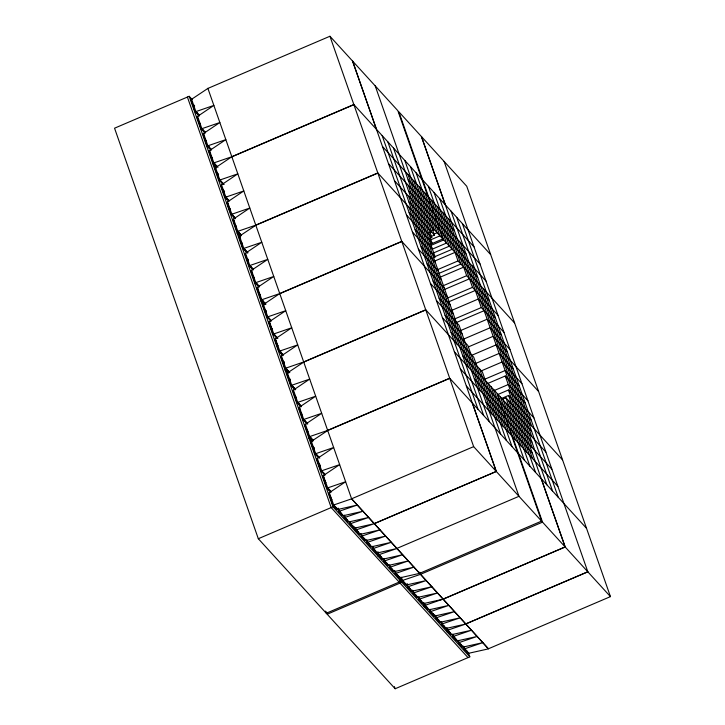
<?xml version="1.0" encoding="UTF-8"?>
<svg xmlns="http://www.w3.org/2000/svg" width="725" height="725" viewBox="0 0 725 725"><rect width="100%" height="100%" fill="white"/><g stroke="black" fill="none" stroke-linecap="round" stroke-linejoin="round"><path stroke-width="1.09" d="M430.378 244.271L442.785 238.96L397.862 110.717L329.938 36.25L207.912 88.405L191.581 99.28L195.895 111.596L199.293 115.32M444.253 287.988L401.768 241.371L377.852 173.094L255.834 225.248L239.504 236.114L243.808 248.43L247.887 252.907M517.659 452.817L449.69 378.214L425.774 309.928L303.757 362.083L287.417 372.958L291.731 385.274L295.129 388.999M394.173 570.439L395.252 573.52L395.968 573.212L400.046 577.789L419.594 573.357L541.575 521.103L473.652 446.636L449.736 378.35L327.709 430.505L311.378 441.38L315.692 453.696L319.77 458.164M192.225 99.597L189.198 96.289L114.55 128.198L258.317 538.72L326.286 613.241L400.934 581.332L399.439 577.055M191.699 99.506L190.974 99.814L192.778 104.953L194.472 106.811M192.778 104.953L193.493 104.645L194.626 105.886M194.092 106.348L193.376 106.657L195.17 111.795L196.874 113.653L197.59 113.345L195.886 111.487L195.17 111.795M197.689 116.616L196.964 116.924L198.768 122.054L200.462 123.921M198.768 122.054L199.484 121.746M201.16 128.896L201.876 128.588L203.58 130.455L202.864 130.763L201.16 128.896L199.366 123.767L200.082 123.458M206.453 141.022L204.758 139.164L202.955 134.025L203.68 133.717M204.758 139.164L205.474 138.856M207.151 145.997L207.867 145.698L209.57 147.556L208.854 147.864L207.151 145.997L205.356 140.868L206.072 140.559M208.7 146.432L209.416 148.489L210.132 148.181L211.265 149.422M211.881 157.506L210.748 156.265L208.945 151.135L209.67 150.827M210.748 156.265L211.464 155.957M212.062 157.669L211.347 157.977L213.141 163.107L214.845 164.974L215.561 164.666L213.857 162.799L213.141 163.107M231.819 156.691L353.845 104.536L421.814 179.093M231.873 156.827L353.891 104.672L377.807 172.958L434.447 235.099L431.348 236.422M215.66 167.928L214.935 168.236L216.739 173.366L218.433 175.233M216.739 173.366L217.455 173.067L218.587 174.308M218.053 174.77L217.337 175.078L219.131 180.208L220.835 182.075L221.551 181.767L219.847 179.909L219.131 180.208M221.651 185.038L220.926 185.346L222.729 190.476L224.424 192.333M222.729 190.476L223.445 190.167L224.578 191.409M225.122 197.318L225.837 197.01L227.541 198.877L226.816 199.176L225.122 197.318L223.327 192.188L224.043 191.88M230.414 209.443L228.719 207.577L226.916 202.447L227.632 202.139M228.719 207.577L229.435 207.268M231.112 214.419L231.828 214.111L233.532 215.977L232.807 216.286L231.112 214.419L229.317 209.289L230.033 208.981M235.843 225.928L234.71 224.687L232.906 219.557L233.622 219.249M234.71 224.687L235.426 224.378M236.024 226.091L235.308 226.399L237.102 231.529L238.797 233.387L239.522 233.087L237.818 231.221L237.102 231.529M255.78 225.113L377.807 172.958M238.652 231.955L239.368 234.012L240.084 233.704L241.217 234.945M242.395 243.654L240.7 241.788L238.897 236.658L239.612 236.35M240.7 241.788L241.416 241.479M242.014 243.192L241.298 243.5L243.093 248.63L244.787 250.497L245.512 250.188L243.808 248.322L243.093 248.63M245.603 253.46L244.887 253.759L246.69 258.897L248.385 260.755L247.669 258.707M246.69 258.897L247.406 258.589M249.083 265.74L249.799 265.432L251.502 267.289L250.778 267.597L249.083 265.74L247.288 260.601L248.004 260.302M254.375 277.865L252.672 275.998L250.877 270.869L251.593 270.561M252.672 275.998L253.397 275.69M253.995 277.403L253.279 277.711L255.073 282.841L256.768 284.708L257.493 284.399L255.789 282.532L255.073 282.841M259.795 294.35L258.662 293.108L256.868 287.97L257.583 287.671M258.662 293.108L259.387 292.8M259.985 294.513L259.269 294.812L261.063 299.951L262.758 301.808L263.483 301.5L261.779 299.642L261.063 299.951M279.741 293.534L401.768 241.371M279.796 293.67L401.813 241.516L425.729 309.792L482.37 371.934L506.331 440.356M262.613 300.377L263.329 302.434L264.045 302.126L265.749 303.983M432.218 230.532L434.284 229.653L419.313 186.887M429.553 232.879L431.62 231.991L413.649 180.679M263.574 304.772L262.858 305.08L264.652 310.209L266.356 312.076M434.012 234.084L437.121 232.752L416.15 172.885M429.717 238.326L431.783 237.438L404.822 160.47M264.652 310.209L265.377 309.901L266.51 311.143M430.641 239.839L439.948 235.861L424.977 193.095M267.054 317.052L267.77 316.743L269.473 318.61L268.748 318.918L267.054 317.052L265.259 311.922L265.975 311.614M429.88 243.772L431.946 242.884L407.985 174.462M431.284 245.258L443.691 239.957L477.675 277.213M432.046 249.246L446.518 243.065L431.547 200.299M270.035 319.227L269.319 319.535L271.014 321.402M272.346 329.177L270.642 327.319L268.848 322.181L269.564 321.873M432.807 253.243L449.355 246.165L428.384 186.298M434.601 256.786L452.183 249.273L437.211 206.507M433.033 257.774L435.1 256.886L375.206 85.876M270.642 327.319L271.368 327.011M273.044 334.162L273.76 333.853L275.464 335.711L274.739 336.019L273.044 334.162L271.25 329.023L271.966 328.715M434.338 261.218L455.019 252.382M437.329 269.772L458.01 260.928L514.65 323.069L538.566 391.355M277.766 345.662L276.633 344.42L274.838 339.291L275.554 338.983M438.09 273.76L460.846 264.036L442.875 212.715M276.633 344.42L277.358 344.112M277.956 345.825L277.24 346.133L279.034 351.263L280.729 353.129L281.454 352.821L279.75 350.954L279.034 351.263M439.894 277.303L463.674 267.135M280.575 351.697L281.3 353.746L282.016 353.438L283.149 354.679M442.884 285.858L466.673 275.69L489.33 300.531M281.545 356.084L280.829 356.392L282.623 361.521L284.327 363.388L283.611 361.34M443.655 289.846L469.501 278.799M282.623 361.521L283.348 361.222L284.481 362.464M283.946 362.926L283.221 363.234L285.025 368.363L286.719 370.23L287.435 369.922L285.741 368.064L285.025 368.363M446.645 298.401L472.501 287.354L497.984 315.293M303.702 361.947L425.729 309.792M448.44 301.944L475.328 290.453M287.535 373.194L286.819 373.502L288.613 378.631L290.317 380.498M288.613 378.631L289.338 378.323L290.471 379.565M451.439 310.499L478.328 299.008L495.32 317.641M291.015 385.473L291.731 385.165L293.426 387.032L292.71 387.34L291.015 385.473L289.212 380.344L289.937 380.036M454.43 319.054L481.318 307.563L503.975 332.403M293.525 390.295L292.809 390.603L294.604 395.732L296.308 397.599M455.2 323.042L484.155 310.663M294.604 395.732L295.329 395.433M297.005 402.574L297.721 402.275L299.416 404.133L298.7 404.441L297.005 402.574L295.202 397.445L295.927 397.137M460.257 330.709L487.146 319.218L501.31 334.742M298.546 403.009L299.271 405.058L299.987 404.758L301.12 406M301.727 414.084L300.594 412.842L298.8 407.713L299.516 407.405M463.257 339.264L490.145 327.772L509.965 349.504M300.594 412.842L301.319 412.534M301.917 414.247L301.192 414.555L302.996 419.684L304.69 421.542L305.406 421.243L303.712 419.376L302.996 419.684M468.323 346.931L493.136 336.318L507.301 351.852M305.506 424.506L304.79 424.814L306.584 429.943L307.717 431.185M471.313 355.486L496.136 344.873L538.612 391.491L562.528 459.777M306.584 429.943L307.309 429.635M307.907 431.348L307.183 431.656L308.986 436.785L310.681 438.652L311.397 438.344L310.264 437.103M475.346 363.597L499.126 353.428L513.291 368.952M308.986 436.785L309.702 436.477M327.664 430.369L449.69 378.214M311.496 441.616L310.78 441.924L312.575 447.053L314.278 448.911M481.445 370.819L502.126 361.983L521.946 383.715M312.575 447.053L313.291 446.745L314.423 447.987M313.898 448.458L313.173 448.766L314.976 453.895L316.671 455.753L317.387 455.445L315.692 453.587L314.976 453.895M484.436 379.374L505.117 370.529L519.281 386.053M487.698 383.498L505.28 375.976L527.936 400.816M317.487 458.717L316.771 459.025L318.565 464.154L320.269 466.021L319.544 463.964M318.565 464.154L319.281 463.846M493.798 390.721L508.279 384.531L525.272 403.163M323.377 472.555L322.661 472.863L320.967 470.996L319.163 465.867L319.888 465.559M498.102 394.4L508.442 389.978L533.926 417.926M320.967 470.996L321.683 470.688L325.081 474.531M323.948 473.171L323.232 473.479L324.927 475.346M501.365 398.523L508.606 395.424L531.262 420.264M325.688 482.506L324.555 481.264L322.761 476.126L323.477 475.827M501.8 399.538L505.932 397.771L562.573 459.913L586.489 528.199M324.555 481.264L325.271 480.956M325.878 482.669L325.153 482.968L326.957 488.106L328.652 489.964L329.368 489.656M326.957 488.106L327.673 487.798L331.071 491.632M328.498 488.532L329.222 490.589L329.938 490.281M329.467 492.927L328.751 493.236L330.546 498.365L331.678 499.607M330.546 498.365L331.262 498.057M331.869 499.77L331.144 500.078L332.947 505.207L334.642 507.074L335.358 506.766M332.947 505.207L333.663 504.899L337.741 509.485L357.289 505.044L339.327 511.225L338.249 508.143M258.317 538.72L332.965 506.811L400.934 581.332M473.652 446.636L351.625 498.791L419.548 573.257L351.625 498.836L207.867 88.314M335.929 507.382L335.213 507.69L336.907 509.557L337.623 509.249M337.533 508.343L338.611 511.415L339.327 511.116L343.405 515.692L362.953 511.252L344.991 517.433L344.275 515.375M341.022 512.974L340.306 513.282L338.611 511.415M340.152 511.85L340.877 513.898L341.593 513.599M343.288 515.457L342.572 515.765L340.877 513.898M343.55 515.575L344.275 517.632L344.991 517.324L349.069 521.9L368.617 517.469L349.939 523.84L349.214 521.783M346.686 519.182L345.97 519.49L344.275 517.632M347.257 519.807L346.541 520.115L348.236 521.973L348.952 521.665M352.35 525.398L351.634 525.697L349.939 523.84M352.921 526.015L352.205 526.323L353.9 528.19L354.616 527.882M354.525 526.966L355.603 530.048L356.319 529.739L360.397 534.325L379.945 529.884L361.983 536.056L361.267 533.899M355.603 530.048L357.298 531.914L358.014 531.606M358.585 532.222L357.869 532.531L359.564 534.397L360.28 534.089M360.542 534.207L361.267 536.255L361.983 535.947L366.062 540.533L385.609 536.092L367.647 542.273L366.932 540.107M363.678 537.814L362.962 538.122L361.267 536.255M364.249 538.439L363.533 538.738L365.228 540.605L365.944 540.297M365.853 539.391L366.932 542.472L367.647 542.164L371.726 546.741L391.273 542.3L373.312 548.481L372.596 546.423M369.342 544.022L368.626 544.33L366.932 542.472M368.472 542.898L369.197 544.955L369.913 544.647M371.608 546.505L370.892 546.813L369.197 544.955M371.871 546.623L372.596 548.68L373.312 548.372L377.39 552.948L396.938 548.517L378.976 554.688L377.897 551.607M375.006 550.23L374.29 550.538L372.596 548.68M375.577 550.855L374.861 551.163L376.556 553.021L377.272 552.722M377.535 552.84L378.26 554.888L378.976 554.58L383.054 559.165L402.602 554.725L384.64 560.896L383.924 558.739M396.892 548.417L518.964 496.317L459.061 325.308L436.405 300.467M378.26 554.888L379.954 556.755L380.67 556.447M379.8 555.323L380.525 557.371L381.241 557.063M380.525 557.371L382.22 559.238L382.936 558.93M383.199 559.048L383.924 561.096L384.64 560.787L388.718 565.373L408.266 560.933L390.304 567.113L389.588 564.947M386.334 562.654L385.618 562.963L383.924 561.096M386.905 563.271L386.189 563.579L387.884 565.446L388.6 565.138M388.863 565.255L389.588 567.303L390.304 567.004L394.382 571.581L413.93 567.14L395.968 573.321L395.252 571.155M391.998 568.862L391.282 569.17L389.588 567.303M392.569 569.487L391.853 569.796L393.548 571.653L394.264 571.345M397.663 575.07L396.947 575.378L395.252 573.52M398.233 575.695L397.517 576.003L399.212 577.861L399.928 577.553M400.68 577.58L401.759 580.662L402.484 580.353L406.562 584.93L426.164 580.562L408.148 586.67L407.069 583.48M327.192 614.229L401.84 582.32L469.809 656.841L395.161 688.75L327.192 614.229L326.44 612.09M401.405 577.272L402.484 580.462L420.5 574.345L542.527 522.145L610.45 596.621L488.423 648.775L420.5 574.3L419.757 572.17M404.178 582.211L403.462 582.519L401.759 580.662M404.749 582.837L404.024 583.145L405.728 585.002L406.444 584.703M406.707 584.812L407.423 586.869L408.148 586.561L412.226 591.138L431.828 586.77L413.812 592.878L413.096 590.83M409.843 588.428L409.127 588.736L407.423 586.869M408.972 587.304L409.688 589.353L410.413 589.044M412.108 590.911L411.392 591.219L409.688 589.353M412.008 589.996L413.087 593.077L413.812 592.769L417.89 597.355L437.492 592.978L419.476 599.095L418.751 596.929M415.507 594.636L414.791 594.944L413.087 593.077M416.077 595.252L415.353 595.56L417.056 597.427L417.772 597.119M418.035 597.237L418.751 599.285L419.476 598.986L423.554 603.562L443.156 599.185L565.183 546.985L505.28 375.976M421.171 600.844L420.455 601.152L418.751 599.285M421.742 601.469L421.017 601.768L422.72 603.635L423.436 603.327M423.337 602.421L424.415 605.502L425.14 605.194L429.218 609.77L448.82 605.393L430.804 611.51L430.079 609.353M424.415 605.502L426.119 607.36L426.835 607.052M427.406 607.677L426.681 607.985L428.384 609.843L429.1 609.535M429.363 609.653L430.079 611.71L430.804 611.402L434.882 615.978L454.484 611.61L436.468 617.718L435.743 615.561M432.499 613.268L431.783 613.567L430.079 611.71M433.07 613.885L432.345 614.193L434.048 616.06L434.764 615.752M434.665 614.836L435.743 617.918L436.468 617.609L440.546 622.195L460.148 617.818L442.132 623.926L441.416 621.878M438.163 619.476L437.447 619.784L435.743 617.918M437.293 618.353L438.009 620.401L438.734 620.092M440.428 621.959L439.712 622.268L438.009 620.401M440.691 622.077L441.407 624.125L442.132 623.817L446.21 628.403L465.812 624.026L447.796 630.143L447.071 627.977M443.827 625.684L443.111 625.992L441.407 624.125M444.398 626.309L443.673 626.608L445.377 628.475L446.093 628.167M446.355 628.285L447.071 630.342L447.796 630.034L451.874 634.611L471.477 630.233L453.46 636.351L452.735 634.185M587.794 571.78L465.767 623.935L587.839 571.826L444.081 161.394M447.071 630.342L448.775 632.2L449.491 631.892M448.621 630.768L449.337 632.825L450.062 632.517M451.757 634.375L451.041 634.683L449.337 632.825M452.019 634.493L452.735 636.55L453.46 636.242L457.538 640.818L477.141 636.45L459.124 642.558L458.399 640.402M455.155 638.1L454.439 638.408L452.735 636.55M455.726 638.725L455.001 639.033L456.705 640.891L457.421 640.592M457.683 640.71L458.399 642.758L459.124 642.45L463.202 647.035L482.805 642.658L464.788 648.766L464.063 646.609M460.819 644.317L460.103 644.625L458.399 642.758M461.39 644.933L460.665 645.241L462.369 647.108L463.085 646.8M462.985 645.884L464.063 648.966L464.788 648.658L468.867 653.243L488.469 648.866L420.5 574.345M466.483 650.524L465.767 650.832L464.063 648.966M467.054 651.141L466.329 651.449L468.033 653.316L468.749 653.007M195.895 111.596L213.857 105.415L197.572 116.381L201.885 128.697L205.284 132.421M201.885 128.697L219.847 122.525L203.562 133.491L207.876 145.807L211.274 149.531M207.876 145.807L225.837 139.626L209.552 150.592L213.866 162.907L217.944 167.375M213.866 162.907L231.828 156.736L215.542 167.702L219.856 180.017L223.934 184.485M219.856 180.017L237.818 173.837L221.533 184.802L225.847 197.118L229.245 200.843M225.847 197.118L243.808 190.947L227.523 201.913L231.837 214.228L235.235 217.953M231.837 214.228L249.799 208.048L233.513 219.013L237.827 231.329L241.226 235.054M237.827 231.329L255.789 225.158M243.808 248.43L261.779 242.259L245.494 253.224L249.799 265.54L253.197 269.265M249.799 265.54L267.761 259.36L251.484 270.325L255.789 282.641L259.188 286.366M255.789 282.641L273.751 276.47L257.475 287.435L261.779 299.751L265.858 304.219M261.779 299.751L279.741 293.571L263.465 304.536L267.77 316.852L271.168 320.577M267.77 316.852L285.732 310.681L269.446 321.646L273.76 333.962L277.838 338.43M273.76 333.962L291.722 327.782L275.437 338.747L279.75 351.063L283.149 354.788M279.75 351.063L297.712 344.892L281.427 355.857L285.741 368.173L289.819 372.641M285.741 368.173L303.702 361.993M291.731 385.274L309.693 379.103L293.407 390.068L297.721 402.384L301.12 406.109M297.721 402.384L315.683 396.203L299.398 407.169L303.712 419.485L307.79 423.953M303.712 419.485L321.673 413.313L305.388 424.279L309.702 436.586L313.1 440.32M309.702 436.586L327.664 430.414M315.692 453.696L333.654 447.515L317.369 458.481L321.683 470.797L339.644 464.625L323.359 475.591L327.673 487.907L345.635 481.726L329.349 492.692L333.663 505.008L351.625 498.836M422.72 180.045L490.698 254.656L514.605 322.933M382.492 146.523L427.804 196.203M428.711 197.191L474.023 246.872M408.148 179.918L430.804 204.758M431.71 205.746L454.367 230.586M388.482 163.623L433.795 213.304M434.701 214.301L480.013 263.982M408.474 190.811L436.794 221.859M437.701 222.856L466.021 253.904M394.472 180.733L439.785 230.414M440.691 231.402L486.004 281.083M408.8 201.704L442.785 238.96M409.127 212.597L431.783 237.438M406.453 214.944L431.946 242.884M415.117 229.707L432.109 248.331M412.443 232.045L435.1 256.886M421.107 246.808L435.263 262.332M418.434 249.155L438.263 270.887M427.097 263.918L441.253 279.442M433.088 281.019L447.243 296.543M430.414 283.366L450.243 305.098M439.078 298.129L453.234 313.653M445.068 315.23L462.061 333.862M442.395 317.577L467.888 345.517L491.849 413.939M451.059 332.331L473.715 357.171L500.667 434.148M462.713 355.649L496.698 392.914L541.575 521.103M531.588 431.167L497.604 393.902L542.527 522.145M454.376 351.779L499.688 401.46M500.594 402.457L545.907 452.137M474.368 378.967L502.688 410.015M503.594 411.012L531.914 442.06M460.366 368.889L505.678 418.57M506.585 419.558L551.897 469.238M486.022 402.284L508.678 427.116M509.584 428.112L532.241 452.953M466.356 385.99L511.669 435.671M512.575 436.667L557.888 486.348M518.565 453.768L586.534 528.335L610.45 596.621M199.284 115.212L198.152 113.97L197.436 114.278L199.139 116.136M199.366 123.767L200.499 125.008M205.275 132.312L204.142 131.071L203.426 131.379L205.13 133.246M202.955 134.025L204.087 135.267M205.356 140.868L206.489 142.109M209.416 148.489L211.12 150.347M208.945 151.135L210.078 152.377M217.255 166.523L216.123 165.282L215.407 165.59L216.539 166.832M213.159 164.711L216.186 168.019M223.327 192.188L224.46 193.43M229.236 200.734L228.103 199.493L227.387 199.801L228.52 201.042M226.916 202.447L228.049 203.689M229.317 209.289L230.45 210.531M235.226 217.844L234.093 216.603L233.377 216.902L235.072 218.769M232.906 219.557L234.039 220.799M239.368 234.012L241.062 235.87M237.12 233.133L240.147 236.441M238.897 236.658L240.6 238.525M247.778 252.672L246.074 250.805L245.358 251.113L247.053 252.98M247.288 260.601L248.421 261.852M253.197 269.156L252.064 267.915L251.348 268.223L253.043 270.081M250.877 270.869L252.01 272.111M259.188 286.257L258.055 285.016L257.339 285.324L259.033 287.191M256.868 287.97L258 289.212M263.329 302.434L265.024 304.292M261.082 301.555L264.099 304.862M265.259 311.922L266.392 313.164M268.848 322.181L269.981 323.423M271.25 329.023L272.382 330.265M277.158 337.578L276.026 336.337L275.31 336.645L277.004 338.502M274.838 339.291L275.971 340.532M281.3 353.746L282.995 355.612M289.139 371.789L288.006 370.548L287.29 370.856L288.985 372.713M285.043 369.968L288.061 373.284M289.212 380.344L290.344 381.586M295.202 397.445L296.335 398.687M299.271 405.058L300.966 406.924M298.8 407.713L299.933 408.954M307.11 423.101L305.977 421.859L305.261 422.167L306.956 424.034M313.1 440.211L311.968 438.969L311.252 439.268L312.946 441.135M309.004 438.389L312.022 441.706M319.091 457.312L317.958 456.07L317.242 456.378L318.375 457.62M319.163 465.867L320.296 467.108M322.761 476.126L323.894 477.376M329.222 490.589L330.917 492.447M399.14 582.093L331.171 507.582L187.403 97.059M468.015 657.611L400.046 583.09L399.294 580.952M490.644 254.511L466.737 186.234L398.813 111.759L443.691 239.957M462.369 223.563L558.214 497.241M483.502 288.876L531.425 425.711M456.705 217.346L552.55 491.033M471.848 265.558L531.751 436.613M451.041 211.138L546.886 484.817M460.194 242.241L532.077 447.506M421.47 136.599L481.318 307.563M421.424 136.554L445.331 204.84M541.222 478.654L565.138 546.94L443.111 599.095L425.14 605.303L424.415 603.137M448.539 218.932L472.501 287.354M508.442 389.978L532.404 458.399M439.712 198.722L466.673 275.69M508.606 395.424L535.558 472.401M508.769 400.88L526.74 452.192M434.048 192.506L458.01 260.928M505.932 397.771L529.893 466.193M506.095 403.218L521.076 445.984M503.268 400.109L524.229 459.985M500.431 397.01L515.412 439.767M493.861 389.805L508.841 432.571M491.033 386.697L511.995 446.564M488.197 383.597L503.177 426.354M410.486 166.677L434.447 235.099M479.542 368.835L497.513 420.147M408.311 185.364L480.195 390.621M393.494 148.045L489.339 421.733M408.637 196.257L468.54 367.312M387.83 141.837L483.675 415.516M408.963 207.151L456.886 343.994M382.166 135.629L478.011 409.308M352.595 61.09L376.502 129.376M472.392 403.191L496.308 471.477L374.281 523.631L496.263 471.422L352.549 61.036M329.938 36.25L353.845 104.536M468.314 652.563L469.809 656.841M448.059 630.152L448.775 632.2M445.657 627.723L447.153 632.001M441.407 621.769L442.132 623.817M433.333 614.002L434.048 616.06M425.403 605.312L426.119 607.36M423.001 602.892L424.497 607.16M413.087 590.721L413.812 592.769M399.964 576.982L401.84 582.32M387.168 563.388L387.884 565.446M381.504 557.181L382.22 559.238M379.238 554.697L379.954 556.755M377.154 553.284L378.278 556.492M372.596 546.315L373.312 548.372M364.512 538.548L365.228 540.605M356.582 529.857L357.298 531.914M355.603 527.691L356.319 529.848L374.281 523.677L354.733 528.108L350.655 523.532L349.939 521.483M354.126 527.374L355.622 531.652M344.275 515.267L344.991 517.324M208.129 145.816L208.854 147.864M226.1 197.127L226.816 199.176M256.052 282.65L256.768 284.708M280.013 351.072L280.729 353.129M297.984 402.384L298.7 404.441M315.955 453.705L316.671 455.753M189.198 96.289L332.965 506.811M394.409 686.611L395.161 688.75M325.534 611.103L326.286 613.241M222.113 182.392L221.397 182.7L223.101 184.558L223.817 184.25L222.113 182.392M293.997 387.648L293.281 387.957L294.975 389.823L295.691 389.515L293.997 387.648"/></g></svg>
